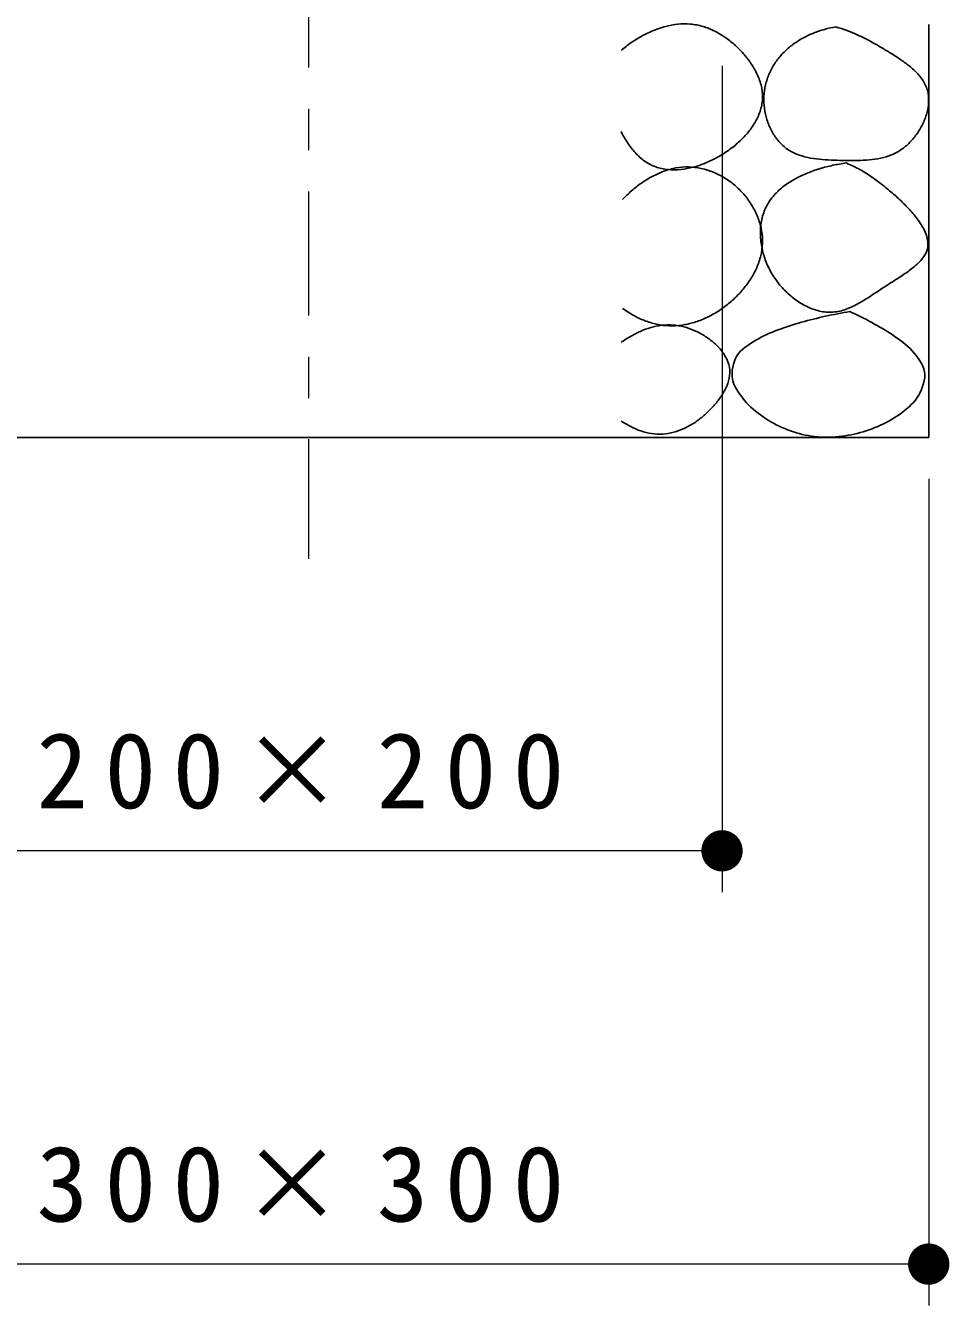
# Model space of a CAD drawing. Units: millimetres on the paper. Extents: x -365 to 0, y -5 to 257.
# Drawn here: x -67.17 to -44.82, y 59.3 to 90.27 of the extents above; entities that cross this region are included whole.
import ezdxf

# ---------------------------------------------------------------- set-up
doc = ezdxf.new("R2010")
doc.units = ezdxf.units.MM
doc.linetypes.add('USER2', pattern=[6, 3, -1, 1, -1])
doc.layers.add('LY_1', color=7, linetype='Continuous', lineweight=13)
doc.styles.add('ＭＳ ゴシック', font='')
doc.styles.get('ＭＳ ゴシック').set_extended_font_data('MS Gothic')

# ---------------------------------------------------------------- blocks, each defined once
blk = doc.blocks.new('filled_dot')
at = {"color": 0, "linetype": 'Continuous', "lineweight": -2, "const_width": 1.25}
blk.add_lwpolyline([(-0.625, 0, 1), (0.625, 0, 1)], format="xyb", close=True, dxfattribs=at)

msp = doc.modelspace()

# ---------------------------------------------------------------- linework, layer by layer
at = {"layer": 'LY_1', "linetype": 'USER2'}
msp.add_line((-60.319, 170.26), (-60.319, 77.371), dxfattribs=at)
at = {"layer": 'LY_1', "lineweight": 25}
for p, q in [((-45.319, 90.302), (-45.319, 80.302)), ((-45.319, 80.302), (-75.319, 80.302))]:
    msp.add_line(p, q, dxfattribs=at)
at = {"layer": 'LY_1'}
for p, q in [((-50.319, 89.302), (-50.319, 69.302)), ((-45.319, 79.302), (-45.319, 59.302)), ((-50.319, 70.302), (-70.319, 70.302)), ((-45.319, 60.302), (-75.319, 60.302))]:
    msp.add_line(p, q, dxfattribs=at)
at = {"layer": 'LY_1', "lineweight": 25}
for points, knots in [([(-52.761, 89.672), (-52.681, 89.736), (-52.602, 89.801), (-52.518, 89.859), (-52.434, 89.917), (-52.346, 89.971), (-52.257, 90.02), (-52.167, 90.068), (-52.075, 90.113), (-51.98, 90.151), (-51.886, 90.19), (-51.789, 90.224), (-51.69, 90.249), (-51.591, 90.275), (-51.49, 90.295), (-51.389, 90.305), (-51.288, 90.315), (-51.184, 90.318), (-51.083, 90.309), (-50.982, 90.3), (-50.88, 90.28), (-50.782, 90.251), (-50.684, 90.223), (-50.589, 90.183), (-50.497, 90.138), (-50.406, 90.093), (-50.318, 90.039), (-50.235, 89.981), (-50.151, 89.922), (-50.071, 89.857), (-49.996, 89.789), (-49.921, 89.72), (-49.849, 89.646), (-49.782, 89.569), (-49.716, 89.492), (-49.653, 89.41), (-49.598, 89.324), (-49.543, 89.239), (-49.492, 89.149), (-49.452, 89.055), (-49.412, 88.962), (-49.378, 88.863), (-49.359, 88.763), (-49.341, 88.664), (-49.334, 88.559), (-49.343, 88.458), (-49.352, 88.358), (-49.378, 88.256), (-49.412, 88.16), (-49.446, 88.065), (-49.494, 87.973), (-49.547, 87.886), (-49.601, 87.799), (-49.664, 87.718), (-49.731, 87.641), (-49.797, 87.564), (-49.871, 87.491), (-49.947, 87.424), (-50.023, 87.356), (-50.105, 87.293), (-50.189, 87.235), (-50.272, 87.177), (-50.36, 87.123), (-50.449, 87.074), (-50.539, 87.026), (-50.632, 86.981), (-50.726, 86.943), (-50.821, 86.905), (-50.918, 86.871), (-51.017, 86.845), (-51.115, 86.819), (-51.217, 86.799), (-51.318, 86.789), (-51.419, 86.779), (-51.523, 86.776), (-51.624, 86.787), (-51.725, 86.798), (-51.828, 86.818), (-51.922, 86.853), (-52.017, 86.887), (-52.11, 86.937), (-52.193, 86.995), (-52.276, 87.053), (-52.352, 87.125), (-52.421, 87.199), (-52.491, 87.273), (-52.553, 87.356), (-52.609, 87.441), (-52.666, 87.525), (-52.713, 87.616), (-52.761, 87.707)], [0, 0, 0, 0, 1, 1, 1, 2, 2, 2, 3, 3, 3, 4, 4, 4, 5, 5, 5, 6, 6, 6, 7, 7, 7, 8, 8, 8, 9, 9, 9, 10, 10, 10, 11, 11, 11, 12, 12, 12, 13, 13, 13, 14, 14, 14, 15, 15, 15, 16, 16, 16, 17, 17, 17, 18, 18, 18, 19, 19, 19, 20, 20, 20, 21, 21, 21, 22, 22, 22, 23, 23, 23, 24, 24, 24, 25, 25, 25, 26, 26, 26, 27, 27, 27, 28, 28, 28, 29, 29, 29, 30, 30, 30, 30]), ([(-47.564, 90.242), (-47.474, 90.214), (-47.383, 90.186), (-47.295, 90.153), (-47.206, 90.12), (-47.119, 90.082), (-47.033, 90.043), (-46.947, 90.004), (-46.863, 89.961), (-46.779, 89.917), (-46.695, 89.873), (-46.613, 89.827), (-46.531, 89.779), (-46.449, 89.732), (-46.368, 89.683), (-46.287, 89.634), (-46.206, 89.584), (-46.126, 89.535), (-46.047, 89.482), (-45.969, 89.429), (-45.89, 89.376), (-45.817, 89.317), (-45.743, 89.258), (-45.67, 89.196), (-45.606, 89.127), (-45.542, 89.058), (-45.479, 88.983), (-45.434, 88.902), (-45.389, 88.82), (-45.353, 88.729), (-45.335, 88.638), (-45.317, 88.546), (-45.318, 88.448), (-45.327, 88.355), (-45.336, 88.262), (-45.359, 88.168), (-45.389, 88.078), (-45.418, 87.989), (-45.457, 87.902), (-45.502, 87.819), (-45.547, 87.736), (-45.599, 87.656), (-45.657, 87.582), (-45.715, 87.507), (-45.78, 87.436), (-45.851, 87.374), (-45.921, 87.312), (-46, 87.256), (-46.081, 87.21), (-46.163, 87.164), (-46.253, 87.128), (-46.342, 87.1), (-46.432, 87.071), (-46.526, 87.053), (-46.619, 87.038), (-46.712, 87.023), (-46.807, 87.017), (-46.902, 87.012), (-46.996, 87.006), (-47.091, 87.007), (-47.185, 87.007), (-47.28, 87.007), (-47.375, 87.009), (-47.469, 87.011), (-47.564, 87.014), (-47.658, 87.016), (-47.753, 87.022), (-47.847, 87.027), (-47.942, 87.034), (-48.035, 87.046), (-48.129, 87.059), (-48.223, 87.073), (-48.314, 87.098), (-48.405, 87.122), (-48.497, 87.151), (-48.582, 87.192), (-48.666, 87.233), (-48.749, 87.284), (-48.82, 87.344), (-48.892, 87.404), (-48.956, 87.476), (-49.012, 87.552), (-49.068, 87.627), (-49.115, 87.712), (-49.155, 87.797), (-49.195, 87.882), (-49.227, 87.973), (-49.251, 88.064), (-49.275, 88.154), (-49.292, 88.249), (-49.3, 88.343), (-49.309, 88.436), (-49.309, 88.532), (-49.301, 88.626), (-49.292, 88.72), (-49.274, 88.814), (-49.249, 88.905), (-49.223, 88.995), (-49.189, 89.085), (-49.148, 89.17), (-49.108, 89.255), (-49.058, 89.337), (-49.004, 89.414), (-48.949, 89.49), (-48.887, 89.563), (-48.82, 89.63), (-48.754, 89.696), (-48.68, 89.758), (-48.605, 89.814), (-48.529, 89.87), (-48.448, 89.921), (-48.366, 89.967), (-48.283, 90.012), (-48.197, 90.053), (-48.11, 90.088), (-48.022, 90.124), (-47.932, 90.155), (-47.841, 90.18), (-47.75, 90.206), (-47.657, 90.224), (-47.564, 90.242)], [0, 0, 0, 0, 1, 1, 1, 2, 2, 2, 3, 3, 3, 4, 4, 4, 5, 5, 5, 6, 6, 6, 7, 7, 7, 8, 8, 8, 9, 9, 9, 10, 10, 10, 11, 11, 11, 12, 12, 12, 13, 13, 13, 14, 14, 14, 15, 15, 15, 16, 16, 16, 17, 17, 17, 18, 18, 18, 19, 19, 19, 20, 20, 20, 21, 21, 21, 22, 22, 22, 23, 23, 23, 24, 24, 24, 25, 25, 25, 26, 26, 26, 27, 27, 27, 28, 28, 28, 29, 29, 29, 30, 30, 30, 31, 31, 31, 32, 32, 32, 33, 33, 33, 34, 34, 34, 35, 35, 35, 36, 36, 36, 37, 37, 37, 38, 38, 38, 39, 39, 39, 40, 40, 40, 40]), ([(-52.729, 86.06), (-52.657, 86.132), (-52.586, 86.205), (-52.509, 86.272), (-52.432, 86.339), (-52.351, 86.403), (-52.268, 86.461), (-52.184, 86.519), (-52.097, 86.574), (-52.007, 86.621), (-51.917, 86.669), (-51.823, 86.712), (-51.728, 86.746), (-51.632, 86.781), (-51.533, 86.81), (-51.433, 86.827), (-51.333, 86.845), (-51.229, 86.854), (-51.128, 86.852), (-51.026, 86.85), (-50.924, 86.837), (-50.824, 86.816), (-50.725, 86.795), (-50.626, 86.764), (-50.532, 86.725), (-50.438, 86.687), (-50.346, 86.64), (-50.259, 86.587), (-50.172, 86.534), (-50.089, 86.474), (-50.011, 86.408), (-49.934, 86.342), (-49.861, 86.269), (-49.794, 86.192), (-49.728, 86.115), (-49.666, 86.033), (-49.612, 85.946), (-49.558, 85.86), (-49.51, 85.769), (-49.471, 85.675), (-49.431, 85.581), (-49.398, 85.483), (-49.376, 85.384), (-49.354, 85.285), (-49.341, 85.182), (-49.339, 85.081), (-49.337, 84.979), (-49.347, 84.876), (-49.366, 84.776), (-49.385, 84.677), (-49.415, 84.577), (-49.452, 84.483), (-49.488, 84.388), (-49.535, 84.296), (-49.586, 84.208), (-49.637, 84.12), (-49.696, 84.035), (-49.758, 83.955), (-49.821, 83.874), (-49.889, 83.798), (-49.961, 83.726), (-50.033, 83.653), (-50.11, 83.585), (-50.189, 83.522), (-50.269, 83.458), (-50.353, 83.399), (-50.439, 83.345), (-50.526, 83.291), (-50.616, 83.242), (-50.709, 83.199), (-50.801, 83.157), (-50.897, 83.119), (-50.994, 83.09), (-51.092, 83.061), (-51.192, 83.037), (-51.293, 83.023), (-51.394, 83.009), (-51.497, 83.003), (-51.598, 83.006), (-51.7, 83.01), (-51.802, 83.023), (-51.902, 83.044), (-52.001, 83.066), (-52.1, 83.097), (-52.194, 83.134), (-52.289, 83.171), (-52.382, 83.216), (-52.471, 83.265), (-52.56, 83.314), (-52.644, 83.372), (-52.729, 83.43)], [0, 0, 0, 0, 1, 1, 1, 2, 2, 2, 3, 3, 3, 4, 4, 4, 5, 5, 5, 6, 6, 6, 7, 7, 7, 8, 8, 8, 9, 9, 9, 10, 10, 10, 11, 11, 11, 12, 12, 12, 13, 13, 13, 14, 14, 14, 15, 15, 15, 16, 16, 16, 17, 17, 17, 18, 18, 18, 19, 19, 19, 20, 20, 20, 21, 21, 21, 22, 22, 22, 23, 23, 23, 24, 24, 24, 25, 25, 25, 26, 26, 26, 27, 27, 27, 28, 28, 28, 29, 29, 29, 30, 30, 30, 30]), ([(-47.311, 86.947), (-47.21, 86.901), (-47.109, 86.855), (-47.012, 86.802), (-46.914, 86.75), (-46.82, 86.692), (-46.727, 86.631), (-46.635, 86.569), (-46.546, 86.503), (-46.459, 86.435), (-46.371, 86.367), (-46.286, 86.296), (-46.203, 86.223), (-46.12, 86.15), (-46.037, 86.076), (-45.958, 85.999), (-45.88, 85.921), (-45.801, 85.842), (-45.729, 85.758), (-45.657, 85.674), (-45.585, 85.588), (-45.526, 85.495), (-45.467, 85.402), (-45.405, 85.304), (-45.376, 85.2), (-45.346, 85.097), (-45.327, 84.976), (-45.349, 84.874), (-45.372, 84.771), (-45.443, 84.672), (-45.512, 84.588), (-45.58, 84.503), (-45.672, 84.435), (-45.759, 84.367), (-45.846, 84.298), (-45.94, 84.239), (-46.032, 84.178), (-46.125, 84.117), (-46.219, 84.059), (-46.312, 83.999), (-46.405, 83.939), (-46.497, 83.877), (-46.59, 83.817), (-46.683, 83.756), (-46.774, 83.693), (-46.869, 83.636), (-46.964, 83.579), (-47.059, 83.521), (-47.159, 83.475), (-47.26, 83.43), (-47.364, 83.385), (-47.471, 83.363), (-47.578, 83.34), (-47.692, 83.33), (-47.801, 83.339), (-47.91, 83.347), (-48.02, 83.376), (-48.124, 83.413), (-48.227, 83.45), (-48.328, 83.502), (-48.422, 83.559), (-48.516, 83.616), (-48.605, 83.684), (-48.688, 83.757), (-48.771, 83.829), (-48.849, 83.91), (-48.92, 83.994), (-48.991, 84.079), (-49.055, 84.17), (-49.112, 84.265), (-49.168, 84.36), (-49.217, 84.461), (-49.257, 84.564), (-49.297, 84.666), (-49.329, 84.774), (-49.351, 84.882), (-49.374, 84.99), (-49.388, 85.101), (-49.39, 85.211), (-49.392, 85.321), (-49.385, 85.434), (-49.365, 85.542), (-49.344, 85.65), (-49.311, 85.759), (-49.265, 85.858), (-49.218, 85.957), (-49.156, 86.052), (-49.086, 86.137), (-49.016, 86.222), (-48.933, 86.298), (-48.847, 86.367), (-48.761, 86.436), (-48.667, 86.496), (-48.571, 86.551), (-48.475, 86.606), (-48.374, 86.653), (-48.272, 86.696), (-48.171, 86.739), (-48.065, 86.776), (-47.96, 86.808), (-47.854, 86.841), (-47.746, 86.868), (-47.638, 86.891), (-47.53, 86.914), (-47.42, 86.93), (-47.311, 86.947)], [0, 0, 0, 0, 1, 1, 1, 2, 2, 2, 3, 3, 3, 4, 4, 4, 5, 5, 5, 6, 6, 6, 7, 7, 7, 8, 8, 8, 9, 9, 9, 10, 10, 10, 11, 11, 11, 12, 12, 12, 13, 13, 13, 14, 14, 14, 15, 15, 15, 16, 16, 16, 17, 17, 17, 18, 18, 18, 19, 19, 19, 20, 20, 20, 21, 21, 21, 22, 22, 22, 23, 23, 23, 24, 24, 24, 25, 25, 25, 26, 26, 26, 27, 27, 27, 28, 28, 28, 29, 29, 29, 30, 30, 30, 31, 31, 31, 32, 32, 32, 33, 33, 33, 34, 34, 34, 35, 35, 35, 35]), ([(-47.229, 83.353), (-47.049, 83.268), (-46.869, 83.182), (-46.695, 83.086), (-46.521, 82.991), (-46.346, 82.893), (-46.183, 82.779), (-46.021, 82.665), (-45.848, 82.55), (-45.721, 82.402), (-45.594, 82.255), (-45.448, 82.075), (-45.42, 81.896), (-45.393, 81.718), (-45.465, 81.496), (-45.557, 81.33), (-45.649, 81.165), (-45.816, 81.026), (-45.971, 80.904), (-46.125, 80.783), (-46.305, 80.685), (-46.484, 80.602), (-46.664, 80.519), (-46.855, 80.453), (-47.047, 80.405), (-47.239, 80.357), (-47.439, 80.325), (-47.637, 80.315), (-47.834, 80.306), (-48.037, 80.316), (-48.231, 80.35), (-48.426, 80.384), (-48.62, 80.444), (-48.803, 80.52), (-48.985, 80.596), (-49.164, 80.692), (-49.326, 80.806), (-49.487, 80.919), (-49.649, 81.048), (-49.772, 81.2), (-49.895, 81.351), (-50.035, 81.534), (-50.066, 81.714), (-50.097, 81.894), (-50.052, 82.121), (-49.959, 82.279), (-49.865, 82.436), (-49.669, 82.553), (-49.502, 82.658), (-49.336, 82.763), (-49.146, 82.836), (-48.961, 82.909), (-48.777, 82.981), (-48.585, 83.039), (-48.394, 83.094), (-48.203, 83.149), (-48.009, 83.195), (-47.815, 83.238), (-47.62, 83.281), (-47.425, 83.317), (-47.229, 83.353)], [0, 0, 0, 0, 1, 1, 1, 2, 2, 2, 3, 3, 3, 4, 4, 4, 5, 5, 5, 6, 6, 6, 7, 7, 7, 8, 8, 8, 9, 9, 9, 10, 10, 10, 11, 11, 11, 12, 12, 12, 13, 13, 13, 14, 14, 14, 15, 15, 15, 16, 16, 16, 17, 17, 17, 18, 18, 18, 19, 19, 19, 20, 20, 20, 20]), ([(-52.761, 82.606), (-52.686, 82.656), (-52.611, 82.706), (-52.534, 82.75), (-52.456, 82.795), (-52.376, 82.837), (-52.294, 82.873), (-52.213, 82.909), (-52.128, 82.941), (-52.042, 82.966), (-51.956, 82.99), (-51.868, 83.009), (-51.779, 83.019), (-51.69, 83.03), (-51.599, 83.032), (-51.511, 83.026), (-51.422, 83.02), (-51.332, 83.004), (-51.246, 82.982), (-51.159, 82.96), (-51.074, 82.929), (-50.992, 82.894), (-50.91, 82.859), (-50.829, 82.817), (-50.753, 82.77), (-50.677, 82.724), (-50.603, 82.671), (-50.535, 82.613), (-50.467, 82.555), (-50.402, 82.492), (-50.347, 82.422), (-50.291, 82.353), (-50.238, 82.276), (-50.203, 82.196), (-50.167, 82.115), (-50.139, 82.025), (-50.132, 81.938), (-50.125, 81.85), (-50.139, 81.757), (-50.161, 81.672), (-50.183, 81.586), (-50.223, 81.503), (-50.265, 81.424), (-50.307, 81.345), (-50.359, 81.271), (-50.413, 81.2), (-50.467, 81.128), (-50.526, 81.06), (-50.588, 80.995), (-50.649, 80.931), (-50.715, 80.869), (-50.784, 80.812), (-50.853, 80.755), (-50.925, 80.701), (-51, 80.653), (-51.076, 80.604), (-51.155, 80.56), (-51.236, 80.523), (-51.317, 80.487), (-51.402, 80.455), (-51.489, 80.432), (-51.575, 80.409), (-51.665, 80.393), (-51.753, 80.387), (-51.842, 80.381), (-51.933, 80.385), (-52.022, 80.398), (-52.11, 80.41), (-52.198, 80.434), (-52.282, 80.462), (-52.367, 80.49), (-52.45, 80.527), (-52.529, 80.568), (-52.609, 80.608), (-52.685, 80.656), (-52.761, 80.705)], [0, 0, 0, 0, 1, 1, 1, 2, 2, 2, 3, 3, 3, 4, 4, 4, 5, 5, 5, 6, 6, 6, 7, 7, 7, 8, 8, 8, 9, 9, 9, 10, 10, 10, 11, 11, 11, 12, 12, 12, 13, 13, 13, 14, 14, 14, 15, 15, 15, 16, 16, 16, 17, 17, 17, 18, 18, 18, 19, 19, 19, 20, 20, 20, 21, 21, 21, 22, 22, 22, 23, 23, 23, 24, 24, 24, 25, 25, 25, 25])]:
    msp.add_open_spline(points, degree=3, knots=knots, dxfattribs=at)

# ---------------------------------------------------------------- block references
at = {"layer": 'LY_1', "xscale": 0.4, "yscale": 0.4, "rotation": 180}
for p in [(-50.319, 70.302), (-45.319, 60.302)]:
    msp.add_blockref('filled_dot', p, dxfattribs=at)

# ---------------------------------------------------------------- texts
at = {"layer": 'LY_1', "char_height": 1.833, "attachment_point": 8, "style": 'ＭＳ ゴシック'}
for s, insert in [('\\T1.32;200×200', (-60.319, 71.302)), ('\\T1.32;300×300', (-60.319, 61.302))]:
    msp.add_mtext(s, dxfattribs=dict(at, insert=insert))

doc.saveas('drawing.dxf')
